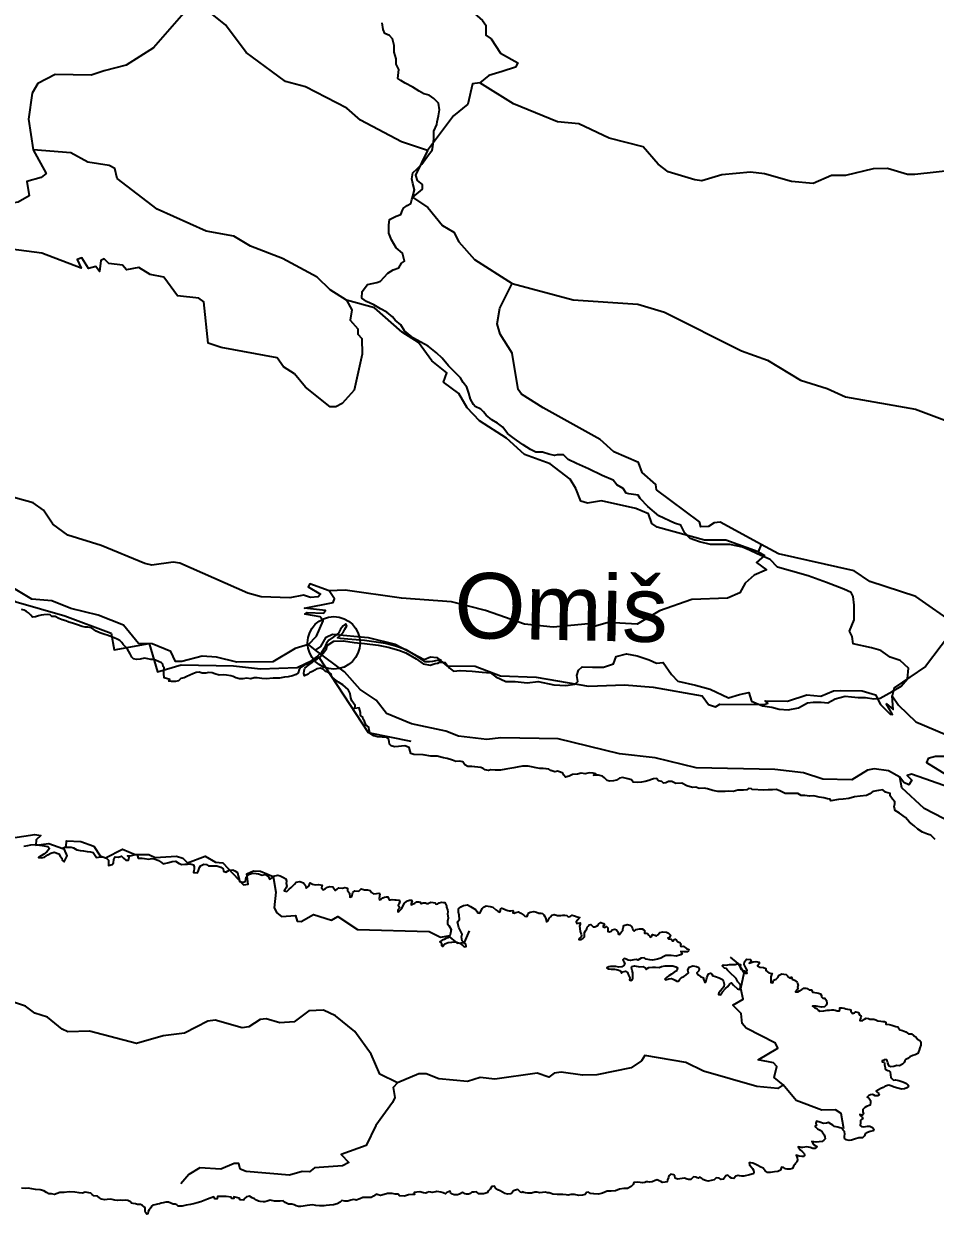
# Model space of a CAD drawing. Header units: metres. Extents: x 13.21 to 19.52, y 42.14 to 46.62.
# Drawn here: x 16.5911 to 16.9033, y 43.2556 to 43.6632 of the extents above; entities that cross this region are included whole.
import ezdxf

# ---------------------------------------------------------------- set-up
doc = ezdxf.new("R2010")
doc.units = ezdxf.units.M
doc.header["$MEASUREMENT"] = 0
for name, color, linetype in [('CESTE', 5, 'Continuous'), ('GE_obr', 210, 'Continuous'), ('grad_manji', 1, 'Continuous'), ('hr', 9, 'Continuous'), ('naziv_manji', 1, 'Continuous'), ('RIJEKE', 4, 'Continuous')]:
    doc.layers.add(name, color=color, linetype=linetype)
doc.styles.get("Standard").update_dxf_attribs({"font": 'arial.ttf'})

msp = doc.modelspace()

# ---------------------------------------------------------------- linework, layer by layer
at = {"layer": 'CESTE'}
for p, q in [((16.84366, 43.48495), (16.84267, 43.48242)), ((16.69102, 43.4487), (16.68861, 43.45067))]:
    msp.add_line(p, q, dxfattribs=at)
for points in [[(16.69574, 43.73331), (16.70444, 43.72708), (16.70874, 43.72526), (16.71835, 43.7237), (16.72536, 43.71868), (16.728, 43.71), (16.73392, 43.70423), (16.73412, 43.69882), (16.7325, 43.69358), (16.73299, 43.68821), (16.73909, 43.68043), (16.74196, 43.66989), (16.74827, 43.66439), (16.7494, 43.66275), (16.74939, 43.65939), (16.75127, 43.6581), (16.75441, 43.65322), (16.76036, 43.64985), (16.75959, 43.64841), (16.75496, 43.64691)], [(16.64817, 43.68404), (16.6465, 43.68261), (16.64626, 43.68097), (16.64882, 43.67396), (16.64754, 43.66868), (16.63559, 43.65504), (16.62625, 43.64912), (16.61872, 43.64718)], [(16.67596, 43.64708), (16.66726, 43.65347), (16.66024, 43.66293), (16.65525, 43.66689), (16.6507, 43.68082), (16.64817, 43.68404)], [(16.61872, 43.64718), (16.61427, 43.64568), (16.60187, 43.64588), (16.59596, 43.64276), (16.59396, 43.63949), (16.59272, 43.63056), (16.59433, 43.6201)], [(16.72939, 43.61981), (16.72046, 43.62286), (16.70646, 43.63027), (16.70173, 43.63439), (16.68762, 43.64169), (16.68072, 43.64354), (16.67596, 43.64708)], [(16.75496, 43.64691), (16.75047, 43.64553), (16.74729, 43.64308)], [(16.74729, 43.64308), (16.74481, 43.64271), (16.74323, 43.63573), (16.73834, 43.63171), (16.72939, 43.61981)], [(16.91097, 43.6132), (16.89626, 43.61162), (16.89377, 43.61169), (16.88694, 43.61367), (16.882, 43.61356), (16.87261, 43.61135), (16.86777, 43.61135), (16.86145, 43.60855), (16.85405, 43.60927), (16.84486, 43.61191), (16.83999, 43.61247), (16.83018, 43.61153), (16.82337, 43.60944), (16.82097, 43.60976), (16.81187, 43.61256), (16.80844, 43.61518), (16.80332, 43.62112), (16.7916, 43.62407), (16.78127, 43.62899), (16.77392, 43.62962), (16.75889, 43.63586), (16.74729, 43.64308)], [(16.59433, 43.6201), (16.59876, 43.61197), (16.59714, 43.61059), (16.59223, 43.60923), (16.59296, 43.60432), (16.58917, 43.60217), (16.57948, 43.60062), (16.57745, 43.59963), (16.57019, 43.59472), (16.564, 43.58911), (16.55716, 43.58551)], [(16.70171, 43.56865), (16.69608, 43.57215), (16.69167, 43.57649), (16.67976, 43.58285), (16.66883, 43.58707), (16.66307, 43.59047), (16.65358, 43.59218), (16.6368, 43.5998), (16.62318, 43.61029), (16.62236, 43.61371), (16.6204, 43.61476), (16.61309, 43.61588), (16.60724, 43.61903), (16.59433, 43.6201)], [(16.72939, 43.61981), (16.72529, 43.6114), (16.72588, 43.60963), (16.72763, 43.60824), (16.7276, 43.60666), (16.72424, 43.60385), (16.72957, 43.60028), (16.73459, 43.59413), (16.73844, 43.59189), (16.74015, 43.58853), (16.74554, 43.58252), (16.7584, 43.57427)], [(16.70171, 43.56865), (16.70355, 43.56531), (16.70296, 43.56172), (16.70555, 43.55882), (16.7056, 43.55701), (16.70688, 43.55544), (16.70703, 43.55009), (16.7043, 43.53772), (16.70019, 43.53324), (16.69806, 43.53208), (16.69604, 43.53208), (16.68757, 43.53877), (16.68382, 43.54336), (16.68006, 43.54573), (16.67791, 43.54888), (16.65878, 43.55234), (16.65425, 43.55385), (16.6528, 43.56802), (16.65114, 43.56931), (16.64383, 43.57007), (16.63912, 43.57646), (16.63446, 43.57736), (16.63058, 43.57978), (16.62632, 43.57895), (16.62496, 43.58062), (16.62026, 43.5811), (16.61862, 43.58275), (16.61755, 43.58216), (16.61712, 43.57845), (16.61582, 43.58009), (16.61332, 43.57946), (16.61105, 43.58309), (16.60945, 43.5825), (16.61083, 43.5796), (16.59735, 43.58465), (16.57787, 43.58717)], [(16.80786, 43.50366), (16.80764, 43.5055), (16.8029, 43.50955), (16.80162, 43.51295), (16.79324, 43.51666), (16.78857, 43.52085), (16.76906, 43.53171), (16.76166, 43.53643), (16.76041, 43.53801), (16.75837, 43.55046), (16.75427, 43.55701), (16.75329, 43.56049), (16.75421, 43.56584), (16.7584, 43.57427)], [(16.7584, 43.57427), (16.77932, 43.56873), (16.80142, 43.56722), (16.8106, 43.56453), (16.83698, 43.55124), (16.84585, 43.54805), (16.8572, 43.54117), (16.86631, 43.53836), (16.87256, 43.53545), (16.89657, 43.53129), (16.90752, 43.52715), (16.91301, 43.52357), (16.93034, 43.51662), (16.94014, 43.51119), (16.94659, 43.5066)], [(16.78024, 43.50406), (16.77825, 43.50731), (16.77138, 43.5125), (16.76259, 43.5158), (16.7565, 43.52133), (16.7472, 43.52726), (16.74299, 43.5317), (16.74011, 43.53663), (16.73493, 43.54052), (16.73601, 43.54371), (16.73095, 43.54778), (16.72634, 43.55412), (16.72075, 43.55767), (16.71125, 43.56595), (16.70171, 43.56865)], [(16.69573, 43.46902), (16.68914, 43.4715), (16.68858, 43.47046), (16.6928, 43.46796), (16.69197, 43.46696), (16.68931, 43.46676), (16.68699, 43.46756), (16.68231, 43.46664), (16.67244, 43.46697), (16.66784, 43.46825), (16.64461, 43.4785), (16.64226, 43.47884), (16.63501, 43.47781), (16.63263, 43.47839), (16.61764, 43.48458), (16.60625, 43.48807), (16.60108, 43.49192), (16.59786, 43.49672), (16.59441, 43.4992), (16.57814, 43.50368)], [(16.84267, 43.48242), (16.83159, 43.48638), (16.82429, 43.48644), (16.80812, 43.49089), (16.80619, 43.49207), (16.80515, 43.49546), (16.8008, 43.49725), (16.78897, 43.49988), (16.78424, 43.49903), (16.78188, 43.49974), (16.78024, 43.50406)], [(16.84366, 43.48495), (16.82963, 43.49252), (16.82759, 43.49231), (16.82562, 43.49107), (16.82307, 43.49099), (16.82253, 43.49269), (16.80786, 43.50366)], [(16.68861, 43.45067), (16.68405, 43.4493), (16.67646, 43.44471), (16.66416, 43.44457), (16.65717, 43.44637), (16.65223, 43.44669), (16.64525, 43.44481), (16.64314, 43.44486), (16.64156, 43.44827), (16.63512, 43.45088), (16.63043, 43.45107), (16.62533, 43.45731), (16.61665, 43.46075), (16.60729, 43.46302), (16.60078, 43.4656), (16.59387, 43.4662), (16.58816, 43.46965), (16.58085, 43.47017), (16.57272, 43.4769), (16.56439, 43.48073), (16.5581, 43.48627), (16.54029, 43.49594), (16.53737, 43.50091), (16.53466, 43.5034)], [(16.91074, 43.45733), (16.89668, 43.46714), (16.88088, 43.4723), (16.87551, 43.47592), (16.84961, 43.48175), (16.84366, 43.48495)], [(16.84267, 43.48242), (16.8448, 43.48115), (16.84212, 43.47877), (16.84556, 43.47622), (16.84134, 43.47445), (16.83817, 43.47165), (16.83643, 43.46836), (16.83212, 43.4665), (16.81994, 43.46603), (16.80882, 43.46215), (16.80119, 43.45766), (16.79134, 43.45823), (16.78691, 43.45697), (16.78458, 43.45774), (16.77242, 43.45666), (16.76263, 43.45762), (16.74933, 43.46227), (16.73768, 43.46524), (16.72056, 43.46658), (16.70125, 43.46928), (16.69573, 43.46902)], [(16.68861, 43.45067), (16.69145, 43.45353), (16.69364, 43.45873), (16.69264, 43.46017), (16.68737, 43.46107), (16.68825, 43.46158), (16.69376, 43.46139), (16.69443, 43.46235), (16.68726, 43.46307), (16.69714, 43.46505), (16.69754, 43.46627), (16.69573, 43.46902)], [(16.91074, 43.45733), (16.90002, 43.44317), (16.88923, 43.43585), (16.88856, 43.43313)], [(16.69102, 43.4487), (16.69286, 43.44994), (16.69471, 43.45321), (16.69685, 43.45416), (16.70906, 43.45305), (16.71839, 43.45073), (16.72822, 43.44548), (16.73049, 43.44645), (16.73264, 43.44617), (16.73604, 43.4434), (16.74579, 43.44322), (16.75441, 43.43997), (16.76661, 43.43944), (16.78459, 43.43635), (16.79686, 43.43689), (16.80667, 43.43608), (16.82352, 43.43307), (16.8257, 43.43012), (16.8281, 43.42937), (16.82952, 43.43027), (16.84467, 43.43017), (16.84598, 43.43054), (16.84508, 43.43134), (16.85276, 43.43127), (16.8593, 43.43349), (16.86408, 43.43298), (16.86842, 43.43477), (16.87081, 43.43495), (16.87827, 43.43475), (16.8828, 43.43344), (16.88452, 43.43007), (16.88784, 43.4268), (16.88862, 43.42668), (16.88653, 43.43046)], [(16.89115, 43.40521), (16.88735, 43.40744), (16.88243, 43.40808), (16.88008, 43.40765), (16.87475, 43.40429), (16.86483, 43.4045), (16.85813, 43.40677), (16.8484, 43.40791), (16.82139, 43.40842), (16.80739, 43.41187), (16.7952, 43.41319), (16.77421, 43.4184), (16.75456, 43.41873), (16.74971, 43.41819), (16.73997, 43.41927), (16.73568, 43.42094), (16.72396, 43.42345), (16.7154, 43.427), (16.71179, 43.43161), (16.70631, 43.43527), (16.70096, 43.44128), (16.69102, 43.4487)], [(16.88653, 43.43046), (16.88885, 43.42845), (16.88856, 43.43313)], [(16.88856, 43.43313), (16.89068, 43.42991), (16.89661, 43.42415), (16.9072, 43.41968), (16.91226, 43.41556), (16.91273, 43.41404), (16.90828, 43.41226), (16.90334, 43.41233), (16.90091, 43.41159), (16.90028, 43.41029), (16.9101, 43.40426), (16.91053, 43.40282), (16.9085, 43.40164), (16.89514, 43.40632), (16.89369, 43.40581), (16.89531, 43.40416), (16.89421, 43.40266), (16.89255, 43.40336), (16.89115, 43.40521)], [(16.97105, 43.34697), (16.95535, 43.35839), (16.95299, 43.36349), (16.9398, 43.36817), (16.93025, 43.37641), (16.92173, 43.38012), (16.9202, 43.38529), (16.91858, 43.38656), (16.90944, 43.38936), (16.89951, 43.39445), (16.89192, 43.40154), (16.89115, 43.40521)], [(16.58512, 43.38416), (16.59495, 43.38556), (16.59693, 43.38526), (16.59535, 43.38376), (16.59532, 43.38191), (16.59976, 43.38256), (16.60453, 43.3808), (16.60565, 43.38147), (16.6058, 43.38344), (16.6107, 43.38315), (16.61518, 43.38159), (16.61725, 43.37831), (16.61917, 43.37759), (16.62496, 43.38063), (16.62926, 43.37876), (16.63401, 43.37873), (16.63613, 43.3777), (16.64341, 43.37821), (16.64562, 43.37749), (16.64716, 43.3759), (16.65327, 43.37814), (16.65683, 43.37611), (16.65936, 43.37586), (16.66644, 43.36839), (16.66794, 43.36856), (16.66759, 43.3721), (16.66977, 43.37312), (16.67216, 43.37302), (16.67653, 43.37119), (16.67749, 43.36589), (16.67695, 43.3605), (16.67779, 43.35878), (16.67935, 43.35749), (16.68415, 43.35791), (16.68475, 43.3559), (16.68617, 43.35576), (16.69032, 43.35821), (16.69655, 43.35628), (16.69869, 43.35753), (16.7054, 43.35311), (16.73, 43.35243), (16.73391, 43.35049), (16.73646, 43.35095), (16.73959, 43.3484), (16.74204, 43.34861), (16.74384, 43.35266)], [(16.83789, 43.3382), (16.83583, 43.34144), (16.83316, 43.3436)], [(16.85124, 43.29989), (16.84813, 43.30239), (16.84903, 43.30614), (16.84789, 43.30741), (16.84268, 43.30844), (16.84936, 43.31241), (16.84857, 43.31418), (16.83857, 43.3193), (16.83719, 43.32084), (16.83681, 43.32432), (16.83403, 43.3271), (16.83755, 43.32916), (16.8367, 43.33284), (16.83789, 43.3382)], [(16.71909, 43.3005), (16.71309, 43.30353), (16.71017, 43.31039), (16.7045, 43.31817), (16.69793, 43.32354), (16.69374, 43.32541), (16.68882, 43.32526), (16.68375, 43.32145), (16.67888, 43.3211), (16.67415, 43.32242), (16.67206, 43.32219), (16.66817, 43.31971), (16.66593, 43.3194), (16.65664, 43.322), (16.6542, 43.32167), (16.64621, 43.31759), (16.63891, 43.3167), (16.62978, 43.31405), (16.61361, 43.3182), (16.6062, 43.31801), (16.60427, 43.31894), (16.5993, 43.32305), (16.59489, 43.32442), (16.59176, 43.32684), (16.58731, 43.32831)], [(16.85124, 43.29989), (16.84941, 43.29861), (16.84218, 43.29925), (16.82388, 43.30454), (16.81785, 43.30757), (16.80381, 43.3099), (16.80273, 43.30812), (16.79915, 43.30568), (16.78738, 43.30325), (16.78246, 43.30315), (16.77519, 43.30421), (16.77283, 43.30386), (16.77096, 43.30247), (16.76694, 43.30381), (16.75242, 43.30185), (16.74747, 43.30236), (16.74309, 43.30101), (16.73331, 43.30197), (16.72898, 43.30361), (16.72649, 43.30362), (16.71909, 43.3005)], [(16.71909, 43.3005), (16.71763, 43.29897), (16.71819, 43.29556), (16.71745, 43.29385), (16.71167, 43.28591), (16.70838, 43.27914), (16.69983, 43.27597), (16.70246, 43.27332), (16.70027, 43.27216), (16.6907, 43.27141), (16.68894, 43.27012), (16.68654, 43.27024), (16.6821, 43.26897), (16.66733, 43.27016), (16.66524, 43.27094), (16.66481, 43.27296), (16.66323, 43.27297), (16.65868, 43.27099), (16.65143, 43.2714), (16.64767, 43.26914), (16.64494, 43.26591)], [(16.872, 43.28479), (16.87103, 43.29008), (16.86909, 43.29127), (16.86444, 43.29124), (16.85569, 43.29453), (16.85124, 43.29989)]]:
    msp.add_lwpolyline(points, dxfattribs=at)
at = {"layer": 'GE_obr'}
msp.add_lwpolyline([(16.38714, 43.5088), (16.49684, 43.50337), (16.52522, 43.50591), (16.54177, 43.49091), (16.56685, 43.47547), (16.58852, 43.4653), (16.60519, 43.46048), (16.62109, 43.45456), (16.6221, 43.44884), (16.63403, 43.45107), (16.63699, 43.44128), (16.64503, 43.4437), (16.66297, 43.44334), (16.67224, 43.4423), (16.68479, 43.44278), (16.69217, 43.44637), (16.70914, 43.42054), (16.72371, 43.41751)], dxfattribs=at)
at = {"layer": 'grad_manji'}
msp.add_circle((16.69733, 43.45123), 0.00898, dxfattribs=at)
at = {"layer": 'hr'}
for points in [[(16.90331, 43.38387), (16.90249, 43.38469), (16.90183, 43.38538), (16.9007, 43.38575), (16.89893, 43.38642), (16.89736, 43.38745), (16.89611, 43.38853), (16.8945, 43.38981), (16.89307, 43.39144), (16.89106, 43.3929), (16.8896, 43.39383), (16.88939, 43.39457), (16.88921, 43.39519), (16.88949, 43.39607), (16.88946, 43.39683), (16.88871, 43.39769), (16.8879, 43.39883), (16.88783, 43.39961), (16.88623, 43.40009), (16.88536, 43.40088), (16.88384, 43.40066), (16.88193, 43.40031), (16.88091, 43.3995), (16.87977, 43.39891), (16.87756, 43.39875), (16.8757, 43.39845), (16.87374, 43.39793), (16.87177, 43.39767), (16.87013, 43.39757), (16.8676, 43.39717), (16.86732, 43.39767), (16.86638, 43.39776), (16.86513, 43.39821), (16.86358, 43.39837), (16.86176, 43.39885), (16.86028, 43.39874), (16.85869, 43.399), (16.85739, 43.39894), (16.8562, 43.39959), (16.85507, 43.39966), (16.85372, 43.39961), (16.85193, 43.39967), (16.85004, 43.40059), (16.84884, 43.401), (16.8476, 43.40094), (16.84614, 43.40085), (16.84461, 43.40079), (16.84066, 43.40096), (16.84032, 43.4012), (16.8393, 43.40135), (16.8388, 43.40095), (16.83767, 43.4008), (16.83568, 43.40073), (16.83411, 43.40035), (16.83255, 43.40042), (16.83136, 43.40035), (16.83035, 43.40033), (16.82888, 43.40038), (16.82708, 43.40067), (16.82535, 43.40124), (16.82421, 43.40147), (16.8225, 43.40139), (16.82133, 43.40183), (16.82013, 43.40172), (16.81824, 43.40229), (16.81654, 43.40314), (16.81445, 43.40311), (16.81309, 43.40376), (16.812, 43.40373), (16.81102, 43.40328), (16.81027, 43.40315), (16.80964, 43.40375), (16.80848, 43.40403), (16.80788, 43.40482), (16.80681, 43.40471), (16.80612, 43.40442), (16.80521, 43.40405), (16.80397, 43.40371), (16.80268, 43.40348), (16.80126, 43.40346), (16.79982, 43.40348), (16.79924, 43.40431), (16.79805, 43.4047), (16.79619, 43.4051), (16.79518, 43.4049), (16.79411, 43.40418), (16.79314, 43.40395), (16.79179, 43.40386), (16.79094, 43.40414), (16.79008, 43.40496), (16.78939, 43.40556), (16.78795, 43.40589), (16.78627, 43.40595), (16.78701, 43.40634), (16.78615, 43.40655), (16.78476, 43.40667), (16.78343, 43.40635), (16.78206, 43.4066), (16.78073, 43.40625), (16.77903, 43.40616), (16.77793, 43.40562), (16.77673, 43.40528), (16.77614, 43.4059), (16.77576, 43.40656), (16.77492, 43.40699), (16.77396, 43.40725), (16.77302, 43.40706), (16.7717, 43.4075), (16.77098, 43.40797), (16.77, 43.40808), (16.76904, 43.4082), (16.76791, 43.40815), (16.7666, 43.4084), (16.76508, 43.40879), (16.76388, 43.40906), (16.76195, 43.40895), (16.76011, 43.40866), (16.759, 43.40848), (16.75761, 43.40821), (16.75626, 43.40793), (16.75444, 43.40761), (16.75264, 43.4076), (16.75115, 43.40776), (16.75028, 43.40751), (16.74915, 43.4078), (16.74851, 43.40819), (16.74771, 43.40851), (16.74565, 43.40872), (16.74454, 43.4089), (16.74328, 43.40892), (16.74222, 43.40951), (16.74147, 43.41048), (16.74033, 43.41076), (16.73912, 43.41062), (16.73801, 43.4111), (16.7361, 43.41168), (16.73488, 43.41191), (16.73277, 43.41245), (16.73057, 43.41243), (16.72796, 43.41289), (16.72478, 43.413), (16.72367, 43.41336), (16.72344, 43.4141), (16.72317, 43.41535), (16.72169, 43.41593), (16.72049, 43.41586), (16.71944, 43.4157), (16.71815, 43.4156), (16.71695, 43.41602), (16.71642, 43.41655), (16.71629, 43.41748), (16.71608, 43.41834), (16.71534, 43.41888), (16.71394, 43.41895), (16.71233, 43.419), (16.71099, 43.41937), (16.70977, 43.42018), (16.70944, 43.42132), (16.70935, 43.42234), (16.70831, 43.42318), (16.70784, 43.42442), (16.70743, 43.42505), (16.70728, 43.42582), (16.70647, 43.4264), (16.70641, 43.42733), (16.70601, 43.42902), (16.70457, 43.42874), (16.70459, 43.42973), (16.70403, 43.43061), (16.70345, 43.43139), (16.7032, 43.43246), (16.70297, 43.43391), (16.70227, 43.43521), (16.70043, 43.43689), (16.69892, 43.43773), (16.69753, 43.43879), (16.69664, 43.43955), (16.69641, 43.44055), (16.69532, 43.44117), (16.6945, 43.44146), (16.69381, 43.44209), (16.69281, 43.44254), (16.69158, 43.44234), (16.69082, 43.44193), (16.69007, 43.44138), (16.68908, 43.44103), (16.68849, 43.44048), (16.6873, 43.43989), (16.68707, 43.4407), (16.68719, 43.44164), (16.68744, 43.44251), (16.6881, 43.44316), (16.68871, 43.44358), (16.68996, 43.44452), (16.691, 43.44555), (16.69028, 43.44564), (16.68949, 43.4449), (16.68886, 43.44448), (16.68795, 43.44393), (16.68705, 43.44346), (16.68615, 43.44294), (16.68543, 43.44207), (16.68514, 43.44098), (16.68439, 43.44035), (16.68323, 43.4399), (16.68168, 43.4396), (16.68038, 43.43949), (16.67868, 43.43919), (16.67654, 43.43912), (16.67418, 43.43894), (16.67269, 43.43908), (16.67107, 43.43921), (16.67007, 43.43925), (16.66892, 43.43896), (16.66743, 43.43915), (16.66611, 43.43892), (16.66503, 43.43887), (16.66374, 43.43923), (16.66289, 43.43967), (16.66204, 43.43997), (16.66062, 43.4402), (16.65958, 43.44024), (16.65801, 43.4402), (16.65655, 43.44068), (16.65561, 43.441), (16.65441, 43.44104), (16.65348, 43.44086), (16.65228, 43.44086), (16.65121, 43.44123), (16.65014, 43.44107), (16.64909, 43.44063), (16.64799, 43.4402), (16.64701, 43.43971), (16.64612, 43.43926), (16.64497, 43.43908), (16.64418, 43.43825), (16.64306, 43.43804), (16.64171, 43.43795), (16.64086, 43.43811), (16.64114, 43.43867), (16.63917, 43.43922), (16.63907, 43.44077), (16.63925, 43.44264), (16.63888, 43.44317), (16.63882, 43.44388), (16.63834, 43.44445), (16.63733, 43.44485), (16.63651, 43.44517), (16.63569, 43.44555), (16.63465, 43.44558), (16.63367, 43.44574), (16.63254, 43.44603), (16.63105, 43.44564), (16.62971, 43.44556), (16.62872, 43.44578), (16.62819, 43.44629), (16.62762, 43.44752), (16.62711, 43.44832), (16.62664, 43.44903), (16.62572, 43.45009), (16.62513, 43.45066), (16.62468, 43.45135), (16.62409, 43.45199), (16.62314, 43.45253), (16.6221, 43.45294), (16.61973, 43.45384), (16.61885, 43.45411), (16.61721, 43.45466), (16.61591, 43.45528), (16.61434, 43.45636), (16.61308, 43.45664), (16.61216, 43.45656), (16.61118, 43.45688), (16.60954, 43.4574), (16.60781, 43.45794), (16.60652, 43.45832), (16.60554, 43.45873), (16.60425, 43.45917), (16.60315, 43.45963), (16.60189, 43.46029), (16.60075, 43.46022), (16.60016, 43.46079), (16.59926, 43.46093), (16.59804, 43.46088), (16.59707, 43.46075), (16.59621, 43.46047), (16.5952, 43.46013), (16.59416, 43.46008), (16.5935, 43.46075), (16.59277, 43.46152), (16.59211, 43.46198), (16.59123, 43.46242), (16.59035, 43.46264)], [(16.59112, 43.38157), (16.59253, 43.38181), (16.5936, 43.38201), (16.5953, 43.38213), (16.59647, 43.38192), (16.59749, 43.3818), (16.59937, 43.38148), (16.59996, 43.38075), (16.59909, 43.37968), (16.59803, 43.37883), (16.59711, 43.37826), (16.59619, 43.37773), (16.59726, 43.37761), (16.59824, 43.37784), (16.59935, 43.37862), (16.60041, 43.37916), (16.6016, 43.37952), (16.60316, 43.37897), (16.6036, 43.37819), (16.60419, 43.37755), (16.60431, 43.37682), (16.60498, 43.37629), (16.60546, 43.37712), (16.60595, 43.37829), (16.60574, 43.37885), (16.60526, 43.37984), (16.60513, 43.38045), (16.60445, 43.38087), (16.60523, 43.38124), (16.60607, 43.38128), (16.60734, 43.38124), (16.60818, 43.38101), (16.60936, 43.38039), (16.61045, 43.38007), (16.61159, 43.38), (16.61285, 43.37982), (16.61398, 43.37963), (16.61486, 43.37943), (16.61539, 43.3787), (16.61609, 43.37776), (16.61741, 43.37794), (16.61824, 43.37792), (16.61943, 43.37753), (16.62015, 43.37682), (16.62016, 43.37593), (16.62016, 43.37497), (16.62142, 43.37536), (16.62183, 43.3759), (16.62201, 43.37705), (16.62239, 43.37797), (16.62346, 43.37781), (16.62459, 43.37818), (16.62529, 43.37748), (16.6261, 43.37677), (16.62696, 43.37676), (16.62724, 43.37767), (16.62664, 43.37834), (16.62755, 43.37835), (16.6289, 43.37863), (16.62994, 43.37879), (16.63026, 43.37745), (16.6317, 43.37746), (16.63253, 43.37737), (16.63401, 43.37716), (16.63495, 43.37735), (16.63581, 43.37729), (16.63653, 43.37699), (16.63725, 43.37666), (16.63831, 43.376), (16.63891, 43.37559), (16.64086, 43.37601), (16.64193, 43.37641), (16.64314, 43.37651), (16.64436, 43.37563), (16.64522, 43.37536), (16.64629, 43.37543), (16.64717, 43.37549), (16.64811, 43.37557), (16.64927, 43.37516), (16.64944, 43.37451), (16.64944, 43.37388), (16.64933, 43.3732), (16.64922, 43.37255), (16.6506, 43.3725), (16.65101, 43.3733), (16.65129, 43.37431), (16.65161, 43.37485), (16.65277, 43.3754), (16.65371, 43.37536), (16.65444, 43.3749), (16.65636, 43.37492), (16.65724, 43.37483), (16.65866, 43.37438), (16.65938, 43.37389), (16.65957, 43.37303), (16.66036, 43.37275), (16.66147, 43.37344), (16.66269, 43.37348), (16.66345, 43.37316), (16.6643, 43.37256), (16.66451, 43.37145), (16.66489, 43.37036), (16.66502, 43.36947), (16.66641, 43.36931), (16.66709, 43.36966), (16.66719, 43.37027), (16.66725, 43.37097), (16.66808, 43.37193), (16.66949, 43.37231), (16.67073, 43.37223), (16.67154, 43.37211), (16.67276, 43.37165), (16.67383, 43.37186), (16.67499, 43.37107), (16.67528, 43.37036), (16.6761, 43.37071), (16.6767, 43.3713), (16.67818, 43.37171), (16.67896, 43.37149), (16.68007, 43.37093), (16.68085, 43.37038), (16.6811, 43.36965), (16.68095, 43.36878), (16.6812, 43.36799), (16.68104, 43.36736), (16.68037, 43.36626), (16.68124, 43.36609), (16.68201, 43.36683), (16.68274, 43.36748), (16.68329, 43.36798), (16.68388, 43.36856), (16.68448, 43.36926), (16.68563, 43.36945), (16.68699, 43.369), (16.68759, 43.36817), (16.68784, 43.36725), (16.68876, 43.36796), (16.68922, 43.36906), (16.69001, 43.36864), (16.69097, 43.36837), (16.69212, 43.36844), (16.69332, 43.36823), (16.69316, 43.36734), (16.69367, 43.36665), (16.69445, 43.36715), (16.69514, 43.36759), (16.696, 43.36782), (16.69697, 43.36763), (16.69747, 43.36704), (16.69785, 43.36637), (16.699, 43.36737), (16.70031, 43.36718), (16.70109, 43.3674), (16.70201, 43.36717), (16.702, 43.36644), (16.70266, 43.36555), (16.70286, 43.36415), (16.70355, 43.36434), (16.70382, 43.36574), (16.70455, 43.36633), (16.70585, 43.36617), (16.70673, 43.36696), (16.70786, 43.36662), (16.7089, 43.3666), (16.70972, 43.36646), (16.71019, 43.36575), (16.71097, 43.36533), (16.71198, 43.36535), (16.71283, 43.36547), (16.71311, 43.36508), (16.71302, 43.36455), (16.71302, 43.36421), (16.71289, 43.36383), (16.71299, 43.36323), (16.71349, 43.36348), (16.71407, 43.36389), (16.71469, 43.3641), (16.71539, 43.3643), (16.71582, 43.36424), (16.71608, 43.36373), (16.71626, 43.36318), (16.71673, 43.36325), (16.71733, 43.36332), (16.71819, 43.36324), (16.71869, 43.36325), (16.71976, 43.36309), (16.71988, 43.36244), (16.71963, 43.36189), (16.71941, 43.36135), (16.71978, 43.36073), (16.71966, 43.36029), (16.71929, 43.35979), (16.71922, 43.35913), (16.71975, 43.35929), (16.72058, 43.36027), (16.72108, 43.36123), (16.72152, 43.3621), (16.72221, 43.36263), (16.72256, 43.36293), (16.72319, 43.36313), (16.72392, 43.36306), (16.72418, 43.36238), (16.72382, 43.36196), (16.72387, 43.36151), (16.72429, 43.36173), (16.72505, 43.36214), (16.7257, 43.36249), (16.72643, 43.36258), (16.72702, 43.36246), (16.72702, 43.36203), (16.72741, 43.36192), (16.72797, 43.36216), (16.72872, 43.36219), (16.72923, 43.36201), (16.72974, 43.36194), (16.73004, 43.36216), (16.73055, 43.36239), (16.7314, 43.36236), (16.73209, 43.36217), (16.73241, 43.3617), (16.73292, 43.36189), (16.73341, 43.36223), (16.73415, 43.36246), (16.73487, 43.36234), (16.73537, 43.36232), (16.73562, 43.36188), (16.73588, 43.36121), (16.73595, 43.36067), (16.73622, 43.35977), (16.73642, 43.3591), (16.73628, 43.35848), (16.7365, 43.3569), (16.73625, 43.35587), (16.73624, 43.35497), (16.73677, 43.35438), (16.73747, 43.35303), (16.73731, 43.35177), (16.73705, 43.35087), (16.7365, 43.35021), (16.73565, 43.34997), (16.73514, 43.34959), (16.73444, 43.34943), (16.73369, 43.34885), (16.73409, 43.34848), (16.73432, 43.34817), (16.73426, 43.34762), (16.73457, 43.34728), (16.73531, 43.34821), (16.73648, 43.34858), (16.73778, 43.34877), (16.73907, 43.34888), (16.74033, 43.3484), (16.74111, 43.34789), (16.74153, 43.34753), (16.74199, 43.34714), (16.74269, 43.34721), (16.74252, 43.34807), (16.74187, 43.34862), (16.74133, 43.3492), (16.74121, 43.34988), (16.74108, 43.35055), (16.74125, 43.35142), (16.74096, 43.35215), (16.74012, 43.35375), (16.7399, 43.35467), (16.73973, 43.35569), (16.74033, 43.35644), (16.7403, 43.35792), (16.74, 43.35904), (16.74008, 43.36012), (16.74081, 43.3608), (16.74174, 43.36128), (16.7431, 43.36147), (16.7441, 43.36098), (16.74529, 43.36025), (16.74587, 43.35986), (16.74629, 43.35936), (16.74666, 43.35883), (16.74739, 43.35865), (16.7478, 43.35942), (16.74809, 43.36027), (16.74864, 43.36076), (16.74953, 43.36122), (16.75091, 43.36096), (16.75183, 43.36077), (16.7528, 43.35976), (16.75346, 43.35929), (16.75416, 43.35899), (16.75444, 43.35956), (16.75441, 43.36006), (16.75482, 43.36034), (16.75573, 43.36008), (16.75629, 43.35976), (16.75689, 43.35953), (16.75739, 43.35942), (16.75796, 43.35946), (16.75863, 43.35953), (16.75887, 43.35914), (16.75869, 43.35882), (16.75912, 43.35869), (16.75967, 43.35888), (16.76059, 43.35911), (16.76135, 43.35867), (16.7624, 43.35801), (16.76271, 43.3576), (16.76347, 43.35757), (16.76376, 43.35804), (16.76388, 43.35865), (16.76461, 43.35902), (16.76578, 43.35926), (16.76677, 43.35896), (16.76749, 43.35866), (16.76826, 43.35863), (16.76879, 43.35853), (16.76923, 43.35813), (16.7696, 43.35757), (16.76988, 43.35704), (16.76995, 43.3567), (16.77011, 43.35632), (16.7701, 43.35599), (16.77023, 43.35567), (16.77067, 43.35597), (16.77095, 43.35663), (16.77124, 43.35711), (16.77159, 43.35745), (16.77204, 43.35802), (16.77277, 43.35825), (16.77389, 43.35784), (16.77448, 43.35782), (16.77511, 43.35784), (16.77574, 43.35792), (16.7765, 43.35793), (16.7771, 43.35782), (16.7776, 43.3574), (16.77826, 43.35752), (16.77896, 43.35796), (16.7797, 43.35779), (16.78069, 43.35738), (16.78163, 43.35722), (16.78078, 43.35627), (16.78036, 43.35568), (16.78058, 43.35507), (16.78173, 43.35533), (16.78166, 43.35484), (16.78144, 43.3542), (16.78162, 43.3534), (16.78168, 43.35243), (16.782, 43.35142), (16.78212, 43.35087), (16.78193, 43.35047), (16.78162, 43.35007), (16.78124, 43.34959), (16.7819, 43.34962), (16.78274, 43.35005), (16.78313, 43.3506), (16.78317, 43.35124), (16.78313, 43.35204), (16.78348, 43.35261), (16.78395, 43.3533), (16.78414, 43.35387), (16.78439, 43.35423), (16.78474, 43.35472), (16.78537, 43.35474), (16.78584, 43.35431), (16.78618, 43.35396), (16.78669, 43.35393), (16.78725, 43.35421), (16.78785, 43.35453), (16.78806, 43.35506), (16.78879, 43.35552), (16.78936, 43.35524), (16.78975, 43.3551), (16.79005, 43.35463), (16.78963, 43.35431), (16.78962, 43.35393), (16.79021, 43.35373), (16.79074, 43.35409), (16.79113, 43.35367), (16.79119, 43.35325), (16.79119, 43.35283), (16.79112, 43.35237), (16.79166, 43.3523), (16.79236, 43.35254), (16.79268, 43.3529), (16.79353, 43.35322), (16.79415, 43.35294), (16.79466, 43.35216), (16.79473, 43.35161), (16.79515, 43.35134), (16.79547, 43.35181), (16.79588, 43.35228), (16.79629, 43.35267), (16.79635, 43.35319), (16.79638, 43.35367), (16.79666, 43.35447), (16.79776, 43.3548), (16.7987, 43.35459), (16.79925, 43.35409), (16.79959, 43.35341), (16.79975, 43.35294), (16.80016, 43.35247), (16.80088, 43.35308), (16.80205, 43.35331), (16.80298, 43.35328), (16.80355, 43.35295), (16.80381, 43.35261), (16.80374, 43.35218), (16.80377, 43.35183), (16.80427, 43.35179), (16.80472, 43.35171), (16.80521, 43.35117), (16.8055, 43.3508), (16.80572, 43.35048), (16.80619, 43.35077), (16.80647, 43.35133), (16.80728, 43.35116), (16.80778, 43.35081), (16.80825, 43.35125), (16.80893, 43.35208), (16.80998, 43.35231), (16.81128, 43.35215), (16.81197, 43.3518), (16.81262, 43.35113), (16.81224, 43.3503), (16.81174, 43.35014), (16.81191, 43.34982), (16.81282, 43.34981), (16.81346, 43.34905), (16.81384, 43.34964), (16.81429, 43.34976), (16.81469, 43.34939), (16.81503, 43.349), (16.81554, 43.34875), (16.81588, 43.34859), (16.81623, 43.34818), (16.81606, 43.3476), (16.81632, 43.34723), (16.81696, 43.34741), (16.81733, 43.34719), (16.81767, 43.34693), (16.81814, 43.34661), (16.81887, 43.34624), (16.81878, 43.34577), (16.81836, 43.34544), (16.81724, 43.34539), (16.81619, 43.34551), (16.81666, 43.34471), (16.81607, 43.34435), (16.81452, 43.34392), (16.81282, 43.34412), (16.81103, 43.34411), (16.81033, 43.34381), (16.80935, 43.34321), (16.80813, 43.34289), (16.80643, 43.34262), (16.80561, 43.34271), (16.80425, 43.34288), (16.80358, 43.34331), (16.80258, 43.34325), (16.80148, 43.34253), (16.80101, 43.34274), (16.80013, 43.34273), (16.79891, 43.34247), (16.79809, 43.34259), (16.79743, 43.34289), (16.79671, 43.34314), (16.7963, 43.34271), (16.79661, 43.34197), (16.79695, 43.34138), (16.79667, 43.34076), (16.79602, 43.34032), (16.79497, 43.34012), (16.7939, 43.34035), (16.79293, 43.34042), (16.79214, 43.34035), (16.79148, 43.34024), (16.79079, 43.33994), (16.79135, 43.33962), (16.79233, 43.33953), (16.79349, 43.33951), (16.79459, 43.33923), (16.79522, 43.33898), (16.7956, 43.33866), (16.79582, 43.3381), (16.79632, 43.33855), (16.79725, 43.33874), (16.79794, 43.33834), (16.7983, 43.33737), (16.79874, 43.33656), (16.79854, 43.33578), (16.7991, 43.33565), (16.79965, 43.33597), (16.79976, 43.33651), (16.79975, 43.33705), (16.79976, 43.33821), (16.79953, 43.33897), (16.79932, 43.33989), (16.79943, 43.34038), (16.80029, 43.34062), (16.80209, 43.34028), (16.80327, 43.34034), (16.80403, 43.33995), (16.80434, 43.33942), (16.8047, 43.33972), (16.80518, 43.34004), (16.80648, 43.34019), (16.80753, 43.34011), (16.8087, 43.34008), (16.80956, 43.3404), (16.81079, 43.34064), (16.81246, 43.34065), (16.81338, 43.34062), (16.81448, 43.34032), (16.81505, 43.33991), (16.81485, 43.33893), (16.81391, 43.33847), (16.81293, 43.33778), (16.81205, 43.33721), (16.81133, 43.33673), (16.81066, 43.3361), (16.81088, 43.33582), (16.81205, 43.33619), (16.81297, 43.33633), (16.81353, 43.336), (16.81425, 43.33575), (16.81485, 43.33536), (16.81542, 43.3354), (16.81582, 43.3361), (16.81639, 43.33661), (16.81721, 43.33696), (16.81791, 43.33739), (16.81875, 43.33828), (16.8186, 43.33918), (16.81907, 43.34018), (16.8203, 43.3406), (16.82156, 43.34036), (16.82234, 43.34006), (16.8224, 43.33947), (16.82234, 43.33887), (16.82164, 43.33827), (16.82212, 43.33757), (16.82287, 43.33699), (16.82388, 43.33656), (16.82397, 43.336), (16.82417, 43.33546), (16.82447, 43.3349), (16.82488, 43.33548), (16.82513, 43.33651), (16.8253, 43.33714), (16.82566, 43.33786), (16.82628, 43.33809), (16.82684, 43.33774), (16.82714, 43.33724), (16.82807, 43.33696), (16.82929, 43.33655), (16.83039, 43.33598), (16.83082, 43.3353), (16.83104, 43.33436), (16.83087, 43.33346), (16.83035, 43.3327), (16.82971, 43.33203), (16.82921, 43.33139), (16.82906, 43.33079), (16.82975, 43.33064), (16.82975, 43.33064), (16.83044, 43.33176), (16.83147, 43.33281), (16.83226, 43.33349), (16.8328, 43.33435), (16.83352, 43.33476), (16.83422, 43.33401), (16.83563, 43.33276), (16.83629, 43.33252), (16.83661, 43.33319), (16.83656, 43.33411), (16.83574, 43.3351), (16.83514, 43.33631), (16.83279, 43.33848), (16.83219, 43.33912), (16.83165, 43.33966), (16.83109, 43.33983), (16.83037, 43.34064), (16.83071, 43.34092), (16.83173, 43.34086), (16.83282, 43.34103), (16.83389, 43.34111), (16.83481, 43.34107), (16.83549, 43.3413), (16.83657, 43.34104), (16.8365, 43.34019), (16.83669, 43.33951), (16.83723, 43.33914), (16.83795, 43.33887), (16.838, 43.33836), (16.83848, 43.33805), (16.83892, 43.33816), (16.83867, 43.33861), (16.83887, 43.33912), (16.83839, 43.33996), (16.83792, 43.34103), (16.83796, 43.34197), (16.83862, 43.34288), (16.84, 43.34282), (16.84022, 43.3425), (16.84013, 43.34207), (16.83957, 43.34149), (16.84098, 43.34196), (16.84185, 43.34206), (16.84296, 43.34184), (16.84302, 43.34126), (16.84245, 43.34058), (16.84323, 43.34019), (16.84452, 43.34002), (16.84528, 43.3397), (16.8453, 43.33903), (16.84631, 43.33821), (16.84682, 43.33814), (16.84745, 43.33803), (16.84718, 43.33751), (16.84701, 43.33688), (16.847, 43.33637), (16.847, 43.33548), (16.84704, 43.33486), (16.84769, 43.3348), (16.84775, 43.33516), (16.84796, 43.33568), (16.84881, 43.33609), (16.84941, 43.33664), (16.8499, 43.33741), (16.85075, 43.33787), (16.85144, 43.33779), (16.85226, 43.33765), (16.85266, 43.33724), (16.85307, 43.33673), (16.85355, 43.33643), (16.85405, 43.33673), (16.85431, 43.33606), (16.85509, 43.33568), (16.85555, 43.33538), (16.85599, 43.33501), (16.85615, 43.33455), (16.85637, 43.33391), (16.85618, 43.33344), (16.85619, 43.33294), (16.85607, 43.3324), (16.85543, 43.33175), (16.85627, 43.33169), (16.85682, 43.33205), (16.85758, 43.33257), (16.85831, 43.33303), (16.85903, 43.33301), (16.85939, 43.33287), (16.86017, 43.33244), (16.86096, 43.33237), (16.86127, 43.3316), (16.86209, 43.3315), (16.86278, 43.33134), (16.86335, 43.33131), (16.86403, 43.33108), (16.86432, 43.33041), (16.86433, 43.32996), (16.86479, 43.32959), (16.86545, 43.32957), (16.86608, 43.32876), (16.86622, 43.32769), (16.86593, 43.32714), (16.86543, 43.32657), (16.8643, 43.32646), (16.86314, 43.32675), (16.86248, 43.3268), (16.86124, 43.32683), (16.86201, 43.32632), (16.86242, 43.32612), (16.86286, 43.32577), (16.8632, 43.32543), (16.86377, 43.32515), (16.86513, 43.32526), (16.86628, 43.32543), (16.86713, 43.32547), (16.86774, 43.32551), (16.86842, 43.32558), (16.86902, 43.32542), (16.86968, 43.32519), (16.87047, 43.32525), (16.87058, 43.3257), (16.87063, 43.32629), (16.87148, 43.32626), (16.8721, 43.32608), (16.87268, 43.32591), (16.8733, 43.32582), (16.874, 43.32566), (16.87443, 43.3255), (16.87436, 43.32506), (16.87493, 43.3243), (16.87566, 43.32447), (16.87615, 43.3249), (16.87701, 43.32461), (16.87713, 43.32426), (16.87751, 43.32376), (16.87797, 43.32338), (16.87779, 43.32289), (16.87774, 43.32253), (16.87744, 43.32194), (16.87823, 43.32181), (16.87866, 43.32199), (16.87911, 43.32233), (16.87964, 43.32269), (16.8804, 43.32262), (16.88086, 43.32237), (16.88135, 43.3224), (16.88228, 43.32237), (16.88298, 43.32209), (16.88366, 43.32179), (16.88464, 43.32167), (16.88539, 43.32161), (16.88594, 43.32154), (16.88634, 43.32131), (16.88641, 43.32067), (16.88756, 43.32048), (16.88844, 43.32032), (16.88917, 43.32006), (16.88983, 43.31983), (16.89048, 43.31968), (16.8912, 43.31874), (16.89209, 43.31851), (16.89325, 43.31802), (16.89418, 43.31737), (16.8952, 43.31735), (16.89589, 43.31674), (16.89664, 43.31625), (16.89727, 43.31553), (16.89802, 43.31509), (16.89834, 43.31455), (16.89841, 43.31397), (16.89832, 43.31351), (16.898, 43.31256), (16.89782, 43.31179), (16.8976, 43.31115), (16.89734, 43.31058), (16.89646, 43.31017), (16.89561, 43.3099), (16.8946, 43.30951), (16.89388, 43.30894), (16.89319, 43.3086), (16.89284, 43.30812), (16.89261, 43.30751), (16.89204, 43.307), (16.89111, 43.30632), (16.8901, 43.30644), (16.88913, 43.3062), (16.88807, 43.306), (16.88749, 43.30621), (16.88721, 43.30703), (16.88708, 43.30744), (16.88699, 43.30781), (16.88683, 43.30812), (16.88678, 43.30848), (16.88607, 43.30851), (16.88571, 43.30832), (16.88511, 43.30807), (16.88517, 43.3077), (16.8858, 43.30758), (16.88589, 43.30717), (16.88593, 43.30672), (16.88604, 43.30631), (16.8861, 43.30582), (16.88619, 43.30543), (16.88644, 43.30513), (16.88702, 43.30481), (16.88751, 43.30465), (16.88789, 43.30431), (16.88795, 43.30314), (16.88811, 43.30248), (16.88841, 43.302), (16.88896, 43.30144), (16.8897, 43.30154), (16.89081, 43.30135), (16.89181, 43.30103), (16.89275, 43.3007), (16.89345, 43.30036), (16.89392, 43.2999), (16.8941, 43.2993), (16.8936, 43.29889), (16.8928, 43.2985), (16.89172, 43.29836), (16.89044, 43.29874), (16.88929, 43.29911), (16.88844, 43.29943), (16.88743, 43.29975), (16.88614, 43.29937), (16.88542, 43.299), (16.88463, 43.29857), (16.88385, 43.29818), (16.88311, 43.29769), (16.88347, 43.29734), (16.88393, 43.2969), (16.88407, 43.2964), (16.88356, 43.29608), (16.8827, 43.29613), (16.8822, 43.29649), (16.88177, 43.29654), (16.88113, 43.29642), (16.88061, 43.29626), (16.88004, 43.29569), (16.88062, 43.2952), (16.88109, 43.29448), (16.88116, 43.29379), (16.88099, 43.29291), (16.87977, 43.29244), (16.8792, 43.29208), (16.87855, 43.29142), (16.87856, 43.29067), (16.87876, 43.28999), (16.87835, 43.28953), (16.87743, 43.28972), (16.87784, 43.28922), (16.87832, 43.28879), (16.87853, 43.28835), (16.87806, 43.28801), (16.87774, 43.28763), (16.8777, 43.28693), (16.87758, 43.28597), (16.87802, 43.28555), (16.87887, 43.2855), (16.88008, 43.28573), (16.88095, 43.28574), (16.88185, 43.28527), (16.88223, 43.2847), (16.88204, 43.28413), (16.88107, 43.28388), (16.88008, 43.28356), (16.87933, 43.28311), (16.87905, 43.28237), (16.87834, 43.28171), (16.87712, 43.28169), (16.87568, 43.28125), (16.87467, 43.28094), (16.87377, 43.28083), (16.87279, 43.28103), (16.87233, 43.28131), (16.8722, 43.28169), (16.87224, 43.28228), (16.8723, 43.28299), (16.87221, 43.28391), (16.87173, 43.28433), (16.87145, 43.28481), (16.87122, 43.28504), (16.87065, 43.28519), (16.86997, 43.2854), (16.86881, 43.28565), (16.86825, 43.28611), (16.86765, 43.28643), (16.86676, 43.287), (16.8661, 43.28671), (16.86505, 43.28661), (16.86377, 43.2871), (16.86268, 43.28747), (16.86237, 43.28677), (16.86249, 43.28632), (16.86261, 43.28598), (16.86218, 43.28571), (16.8624, 43.28532), (16.86296, 43.28482), (16.86387, 43.28429), (16.86453, 43.28382), (16.86529, 43.2828), (16.86547, 43.28205), (16.86566, 43.28133), (16.86515, 43.28095), (16.86454, 43.28046), (16.86354, 43.28031), (16.8625, 43.28026), (16.86178, 43.28038), (16.86108, 43.28049), (16.86162, 43.27945), (16.86215, 43.27911), (16.86259, 43.27882), (16.86273, 43.27854), (16.86256, 43.27837), (16.86206, 43.27811), (16.86143, 43.27811), (16.86049, 43.27841), (16.85934, 43.27859), (16.85794, 43.27837), (16.85747, 43.27839), (16.857, 43.27856), (16.85641, 43.27864), (16.85706, 43.27756), (16.85782, 43.27694), (16.85841, 43.27631), (16.85853, 43.27594), (16.85854, 43.27556), (16.85825, 43.27535), (16.85765, 43.27532), (16.85674, 43.2754), (16.85572, 43.27578), (16.85598, 43.27485), (16.85613, 43.2742), (16.85587, 43.27352), (16.85548, 43.27301), (16.8552, 43.27255), (16.85478, 43.27198), (16.85439, 43.27122), (16.85359, 43.27096), (16.85261, 43.27094), (16.85198, 43.27112), (16.85135, 43.27151), (16.8506, 43.27165), (16.85034, 43.27067), (16.84939, 43.27018), (16.84828, 43.27003), (16.84684, 43.2698), (16.84587, 43.26987), (16.84511, 43.27046), (16.8444, 43.27133), (16.84339, 43.2718), (16.84249, 43.27221), (16.84158, 43.27265), (16.84082, 43.27301), (16.84013, 43.27321), (16.83957, 43.27316), (16.83973, 43.27243), (16.84035, 43.27169), (16.8407, 43.27117), (16.84107, 43.27059), (16.84117, 43.26986), (16.84091, 43.26935), (16.83974, 43.26899), (16.83779, 43.26854), (16.83704, 43.26861), (16.83632, 43.26872), (16.83579, 43.26886), (16.83506, 43.26857), (16.83437, 43.26779), (16.83358, 43.26786), (16.83296, 43.2682), (16.83222, 43.26894), (16.83159, 43.26868), (16.83082, 43.26754), (16.82995, 43.26745), (16.82934, 43.26788), (16.82833, 43.26798), (16.82755, 43.26738), (16.82657, 43.26709), (16.82554, 43.26691), (16.82463, 43.26712), (16.82375, 43.26739), (16.82341, 43.26778), (16.82255, 43.26828), (16.82219, 43.26789), (16.82174, 43.26806), (16.8213, 43.26826), (16.82054, 43.26834), (16.81964, 43.26745), (16.81883, 43.2674), (16.81837, 43.26754), (16.81745, 43.26785), (16.81585, 43.26763), (16.81501, 43.26757), (16.8142, 43.26788), (16.8141, 43.26862), (16.81372, 43.26907), (16.81277, 43.26931), (16.81206, 43.26874), (16.81193, 43.26809), (16.81165, 43.26732), (16.81155, 43.26668), (16.81081, 43.26656), (16.80991, 43.26647), (16.80932, 43.26674), (16.80878, 43.267), (16.8081, 43.26733), (16.80741, 43.26716), (16.80639, 43.26664), (16.80553, 43.26651), (16.8049, 43.26666), (16.80433, 43.26664), (16.8038, 43.26643), (16.80303, 43.26634), (16.80219, 43.26646), (16.80128, 43.26651), (16.80005, 43.26643), (16.79983, 43.26577), (16.79917, 43.265), (16.79791, 43.26431), (16.79664, 43.26442), (16.79516, 43.26411), (16.79379, 43.26359), (16.79234, 43.26343), (16.79098, 43.26344), (16.78939, 43.26272), (16.78801, 43.26247), (16.78634, 43.26252), (16.78526, 43.26267), (16.7845, 43.26308), (16.78382, 43.26294), (16.78342, 43.26231), (16.78244, 43.26211), (16.78122, 43.26202), (16.77975, 43.26232), (16.77894, 43.26231), (16.77848, 43.26228), (16.77764, 43.26209), (16.77688, 43.26225), (16.77573, 43.26228), (16.77378, 43.26233), (16.77233, 43.26242), (16.77176, 43.26265), (16.77111, 43.26286), (16.77053, 43.26292), (16.76966, 43.26307), (16.76784, 43.26289), (16.76696, 43.26311), (16.76614, 43.26311), (16.76507, 43.26279), (16.76372, 43.26272), (16.76293, 43.26292), (16.76253, 43.26304), (16.76221, 43.26326), (16.76177, 43.26303), (16.76127, 43.26312), (16.7608, 43.2636), (16.76039, 43.264), (16.75986, 43.26387), (16.75888, 43.2636), (16.75837, 43.26297), (16.75778, 43.26257), (16.75687, 43.26242), (16.75589, 43.26268), (16.7543, 43.26354), (16.75348, 43.2639), (16.75275, 43.26448), (16.75225, 43.26512), (16.75139, 43.26507), (16.75087, 43.26416), (16.75017, 43.26345), (16.7498, 43.26285), (16.74854, 43.26249), (16.74697, 43.26258), (16.7462, 43.26317), (16.7454, 43.26313), (16.74461, 43.26311), (16.74408, 43.26267), (16.74346, 43.26247), (16.74273, 43.26245), (16.74222, 43.26256), (16.74138, 43.26295), (16.74038, 43.26247), (16.73965, 43.2622), (16.73858, 43.2622), (16.73795, 43.26238), (16.73732, 43.26286), (16.73712, 43.26349), (16.73604, 43.26296), (16.73559, 43.26259), (16.73478, 43.26288), (16.73396, 43.26308), (16.73261, 43.26338), (16.73224, 43.26318), (16.73157, 43.26308), (16.73104, 43.26301), (16.7305, 43.26314), (16.72969, 43.26328), (16.72927, 43.26294), (16.72881, 43.26276), (16.72808, 43.26292), (16.72674, 43.26325), (16.72576, 43.26311), (16.7249, 43.26298), (16.72491, 43.26228), (16.72423, 43.2623), (16.72294, 43.26218), (16.72151, 43.26175), (16.71984, 43.26181), (16.71932, 43.26243), (16.71834, 43.26242), (16.7173, 43.26262), (16.71569, 43.2626), (16.71456, 43.2623), (16.71334, 43.26195), (16.71256, 43.26217), (16.7118, 43.26243), (16.71093, 43.26178), (16.71009, 43.26133), (16.70722, 43.26129), (16.70621, 43.26082), (16.705, 43.26034), (16.70464, 43.26044), (16.70411, 43.26062), (16.70316, 43.26036), (16.7021, 43.26007), (16.70108, 43.26), (16.70012, 43.26025), (16.69951, 43.25969), (16.69843, 43.25914), (16.69716, 43.25881), (16.69584, 43.25864), (16.69471, 43.25859), (16.69397, 43.25845), (16.69255, 43.25838), (16.69112, 43.25859), (16.69019, 43.25881), (16.68911, 43.25867), (16.68817, 43.25857), (16.68688, 43.25829), (16.68604, 43.25816), (16.68527, 43.25817), (16.68446, 43.25842), (16.68375, 43.25875), (16.68293, 43.25895), (16.68176, 43.25897), (16.68069, 43.25955), (16.67995, 43.26012), (16.67894, 43.26008), (16.67802, 43.25999), (16.67705, 43.25998), (16.67547, 43.2604), (16.67448, 43.26004), (16.67369, 43.25983), (16.67309, 43.2598), (16.67209, 43.25989), (16.67153, 43.26008), (16.6709, 43.26041), (16.67015, 43.26078), (16.66933, 43.26115), (16.6685, 43.26173), (16.66741, 43.26146), (16.66662, 43.26088), (16.66648, 43.26036), (16.66521, 43.26043), (16.66486, 43.2611), (16.66313, 43.26146), (16.66308, 43.26095), (16.66236, 43.26092), (16.66215, 43.2614), (16.66042, 43.26159), (16.65854, 43.26161), (16.65748, 43.26159), (16.65737, 43.26086), (16.65656, 43.26082), (16.6562, 43.26152), (16.65402, 43.26073), (16.65295, 43.26026), (16.65182, 43.25983), (16.65056, 43.25951), (16.64968, 43.25924), (16.64821, 43.25889), (16.64676, 43.2586), (16.64536, 43.25833), (16.64405, 43.25836), (16.64355, 43.25878), (16.64299, 43.25902), (16.64225, 43.25901), (16.6415, 43.2593), (16.64073, 43.25969), (16.63982, 43.25974), (16.63887, 43.25951), (16.63821, 43.25935), (16.63764, 43.25916), (16.63698, 43.25901), (16.63605, 43.25879), (16.63533, 43.25866), (16.63486, 43.25832), (16.63463, 43.25772), (16.63413, 43.25711), (16.63379, 43.25644), (16.63363, 43.25573), (16.63328, 43.25557), (16.63278, 43.25609), (16.63272, 43.25655), (16.63277, 43.25705), (16.63272, 43.25768), (16.63244, 43.25802), (16.63174, 43.25862), (16.63117, 43.25884), (16.63008, 43.25886), (16.62945, 43.25914), (16.62858, 43.25922), (16.628, 43.25934), (16.62765, 43.25985), (16.62681, 43.26028), (16.62596, 43.26037), (16.62508, 43.26031), (16.62426, 43.26035), (16.62339, 43.26025), (16.6223, 43.26041), (16.62097, 43.26072), (16.61973, 43.26065), (16.61885, 43.26045), (16.61775, 43.26073), (16.61703, 43.26116), (16.61634, 43.2617), (16.61518, 43.26182), (16.61458, 43.26234), (16.61408, 43.26273), (16.61221, 43.26308), (16.61122, 43.26275), (16.61009, 43.26287), (16.60868, 43.26307), (16.6067, 43.26322), (16.60499, 43.26305), (16.60349, 43.263), (16.60254, 43.2626), (16.60166, 43.26231), (16.60059, 43.2625), (16.59971, 43.2625), (16.5989, 43.26304), (16.59797, 43.26357), (16.59676, 43.26392), (16.59519, 43.26398), (16.59386, 43.26422), (16.59264, 43.26446), (16.59161, 43.26441), (16.59031, 43.26444)]]:
    msp.add_lwpolyline(points, dxfattribs=at)
at = {"layer": 'RIJEKE'}
for points in [[(16.73347, 43.44465), (16.73551, 43.44456), (16.73678, 43.44273), (16.73836, 43.44158), (16.74055, 43.44182), (16.74055, 43.44182), (16.74466, 43.44159), (16.74812, 43.44115), (16.75096, 43.44092), (16.75284, 43.43956), (16.7562, 43.43802), (16.75946, 43.43798), (16.75946, 43.43798), (16.76356, 43.43753), (16.76733, 43.438), (16.76733, 43.438), (16.7727, 43.43686), (16.77678, 43.43664), (16.77992, 43.43711), (16.78086, 43.43803), (16.78054, 43.4401), (16.78116, 43.44193), (16.78241, 43.44308), (16.78241, 43.44308), (16.78587, 43.44286), (16.78965, 43.44288), (16.79312, 43.44403), (16.79404, 43.44655), (16.79751, 43.44747), (16.79751, 43.44747), (16.80127, 43.4468), (16.80538, 43.44544), (16.80789, 43.44429), (16.81011, 43.44453), (16.81011, 43.44453), (16.81295, 43.44041), (16.81516, 43.43812), (16.82115, 43.43676), (16.8262, 43.43538), (16.83249, 43.43242), (16.83627, 43.43358), (16.83942, 43.43427), (16.83942, 43.43427), (16.84037, 43.43129), (16.84415, 43.4297), (16.8473, 43.42924), (16.84983, 43.42856), (16.85297, 43.42833), (16.85643, 43.42903), (16.85956, 43.43065), (16.86145, 43.43087), (16.86428, 43.43088), (16.86428, 43.43088), (16.86648, 43.43065), (16.86901, 43.43204), (16.87246, 43.43296), (16.87246, 43.43296), (16.87466, 43.43273), (16.87686, 43.43251), (16.87938, 43.43252), (16.87938, 43.43252), (16.88222, 43.43206), (16.88353, 43.4322), (16.88443, 43.43229), (16.88851, 43.4346), (16.89165, 43.43643), (16.89384, 43.43896), (16.89415, 43.44262), (16.89131, 43.44514), (16.88785, 43.44629), (16.88468, 43.44857), (16.88153, 43.44949), (16.87523, 43.45085), (16.87491, 43.45338), (16.87396, 43.4552), (16.87552, 43.45911), (16.8755, 43.46415), (16.87517, 43.46713), (16.87454, 43.46851), (16.87202, 43.46965), (16.86603, 43.47193), (16.85973, 43.47421), (16.85379, 43.47589), (16.84925, 43.47717), (16.84676, 43.47977), (16.84237, 43.48172), (16.83972, 43.48295), (16.83733, 43.48402), (16.83291, 43.48494), (16.83291, 43.48494), (16.82914, 43.48493), (16.8263, 43.48492), (16.82253, 43.48583), (16.8194, 43.48693), (16.81746, 43.48903), (16.81619, 43.49155), (16.81399, 43.49223), (16.80862, 43.49474), (16.80483, 43.49795), (16.80228, 43.50069), (16.80152, 43.50186), (16.79837, 43.50232), (16.79743, 43.50254), (16.79648, 43.50415), (16.79428, 43.5053), (16.79302, 43.50691), (16.78924, 43.50852), (16.78451, 43.51082), (16.78042, 43.51266), (16.77758, 43.51403), (16.77664, 43.51494), (16.77601, 43.51564), (16.77601, 43.51564), (16.77381, 43.51564), (16.77285, 43.51541), (16.77096, 43.51587), (16.76876, 43.51656), (16.76876, 43.51656), (16.76655, 43.51655), (16.76467, 43.51748), (16.76215, 43.51909), (16.75993, 43.52069), (16.75868, 43.52161), (16.75678, 43.52298), (16.75521, 43.52505), (16.75333, 43.52642), (16.75143, 43.52757), (16.74954, 43.52918), (16.74859, 43.53033), (16.74765, 43.53125), (16.74575, 43.53217), (16.74521, 43.53288), (16.74418, 43.53468), (16.74356, 43.53674), (16.74292, 43.53881), (16.74167, 43.54042), (16.74072, 43.54203), (16.73883, 43.54386), (16.73662, 43.54616), (16.73441, 43.54869), (16.73252, 43.55052), (16.72968, 43.55281), (16.72465, 43.55556), (16.72149, 43.55809), (16.72023, 43.56015), (16.71833, 43.56175), (16.71738, 43.56291), (16.71549, 43.56451), (16.71329, 43.56566), (16.71108, 43.56702), (16.70856, 43.56818), (16.70697, 43.56932), (16.70698, 43.57162), (16.70887, 43.57392), (16.71202, 43.5746), (16.71329, 43.57506), (16.71455, 43.57643), (16.7158, 43.57781), (16.7177, 43.57896), (16.71959, 43.57964), (16.72055, 43.58126), (16.72149, 43.58194), (16.72085, 43.58469), (16.71866, 43.58653), (16.71707, 43.58929), (16.71612, 43.59158), (16.71612, 43.59433), (16.71644, 43.59617), (16.71865, 43.59732), (16.72024, 43.59799), (16.72086, 43.59937), (16.72119, 43.60005), (16.72244, 43.60098), (16.72369, 43.60167), (16.72401, 43.60304), (16.72434, 43.60419), (16.72498, 43.60637), (16.72433, 43.60855), (16.72401, 43.61015), (16.72433, 43.61222), (16.72591, 43.6136), (16.72749, 43.61519), (16.72971, 43.61834), (16.73096, 43.62001), (16.73128, 43.62117), (16.7316, 43.62369), (16.7316, 43.62644), (16.73255, 43.62873), (16.73276, 43.6297), (16.73318, 43.63171), (16.7335, 43.63377), (16.73319, 43.63607), (16.7316, 43.63769), (16.73002, 43.63882), (16.72812, 43.63928), (16.72654, 43.6402), (16.72433, 43.64158), (16.7218, 43.64295), (16.72023, 43.6438), (16.71928, 43.64457), (16.71959, 43.64754), (16.71865, 43.64937), (16.71865, 43.65121), (16.71801, 43.6535), (16.71802, 43.6558), (16.71738, 43.65809), (16.71645, 43.65924), (16.71485, 43.65993), (16.71424, 43.66131), (16.71391, 43.6636)], [(16.73347, 43.44465), (16.73393, 43.44547), (16.73393, 43.44547), (16.73267, 43.44524), (16.73108, 43.4448), (16.73004, 43.44476), (16.72858, 43.44476), (16.72524, 43.44698), (16.72208, 43.44885), (16.7185, 43.45015), (16.71503, 43.45104), (16.71186, 43.45148), (16.70779, 43.45199), (16.70493, 43.45225), (16.70209, 43.45248), (16.69958, 43.4527), (16.69864, 43.45292), (16.69957, 43.45384), (16.70051, 43.45476), (16.70114, 43.45592), (16.70175, 43.45706), (16.70144, 43.45776), (16.70144, 43.45776), (16.7005, 43.45706), (16.69956, 43.45591), (16.69893, 43.45453), (16.69706, 43.45315), (16.69561, 43.45218), (16.69481, 43.45108), (16.69414, 43.44957), (16.6931, 43.44792), (16.69171, 43.44669), (16.68984, 43.4453)], [(16.69075, 43.44491), (16.6927, 43.44648), (16.69414, 43.44833), (16.69481, 43.44921), (16.69506, 43.45028), (16.69738, 43.45177), (16.7006, 43.45191), (16.7006, 43.45191), (16.70431, 43.45134), (16.70778, 43.45105), (16.71253, 43.45047), (16.71597, 43.44977), (16.71959, 43.44877), (16.72202, 43.44783), (16.72554, 43.44574), (16.72796, 43.44408), (16.73034, 43.4436), (16.73199, 43.44417), (16.73299, 43.44432), (16.73347, 43.44465)]]:
    msp.add_lwpolyline(points, dxfattribs=at)

# ---------------------------------------------------------------- texts
at = {"layer": 'naziv_manji', "insert": (16.73885, 43.47541), "char_height": 0.0224579, "width": 0.0598877, "attachment_point": 1, "rotation": 358.8}
msp.add_mtext('{\\fArial CE|b0|i0|c238|p34;Omiš}         ', dxfattribs=at)

doc.saveas('drawing.dxf')
